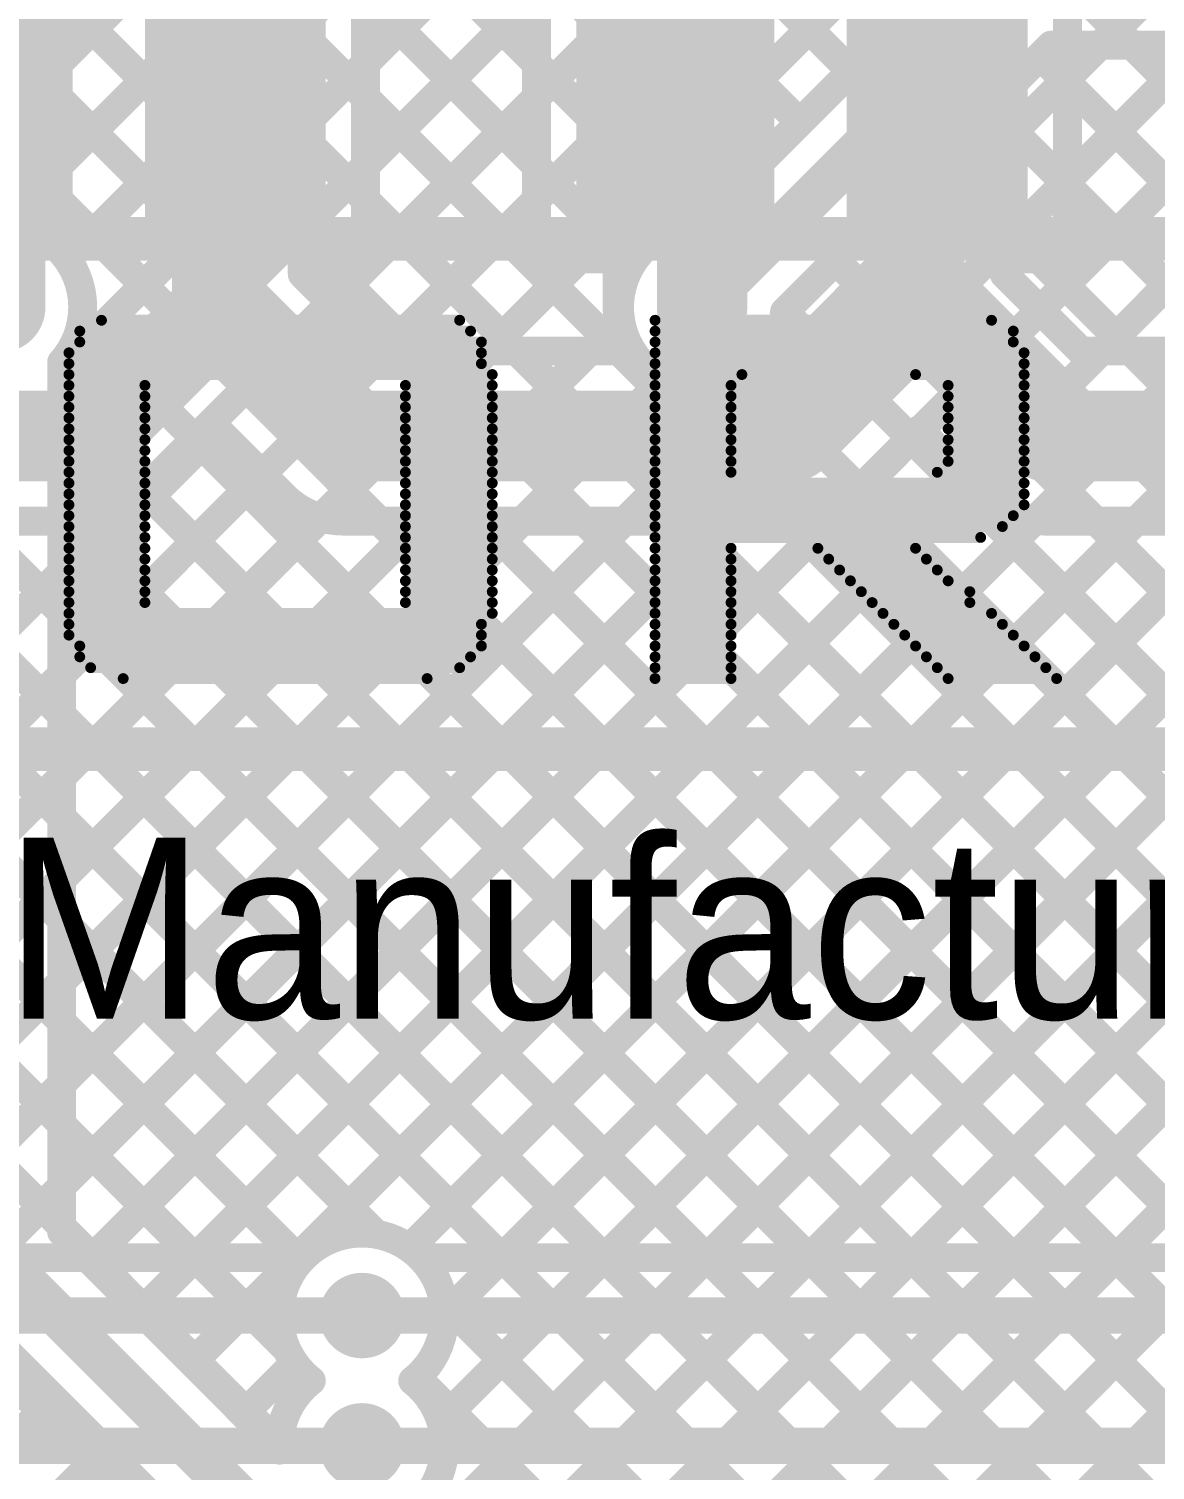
# Model space of a CAD drawing. Header units: millimetres. Extents: x -0.32 to 3.69, y -0.11 to 2.37.
# Drawn here: x 0.8029 to 1.1142, y 1.3593 to 1.7575 of the extents above; entities that cross this region are included whole.
import ezdxf

# ---------------------------------------------------------------- set-up
doc = ezdxf.new("R2010")
doc.units = ezdxf.units.MM
doc.header["$MEASUREMENT"] = 0
for name, color, linetype in [('BottomLayer', 5, 'Continuous'), ('BottomPaste', 16, 'Continuous'), ('BottomSolder', 6, 'Continuous'), ('TopLayer', 1, 'Continuous'), ('TopOverlay', 2, 'Continuous'), ('ViaHoleLayer', 16, 'Continuous')]:
    doc.layers.add(name, color=color, linetype=linetype)
doc.styles.add('Agency FB', font='', dxfattribs={"height": 0.2})
doc.styles.get('Agency FB').set_extended_font_data('Agency FB')

# ---------------------------------------------------------------- blocks, each defined once
blk = doc.blocks.new('R___0603_B_13')
at = {"layer": 'BottomLayer'}
for points in [[(-0.045, -0.0175), (-0.045, 0.0175), (-0.015, 0.0175), (-0.015, -0.0175)], [(0.015, -0.0175), (0.015, 0.0175), (0.045, 0.0175), (0.045, -0.0175)]]:
    blk.add_hatch(color=5, dxfattribs=at).paths.add_polyline_path(points)
at = {"layer": 'BottomPaste'}
for points in [[(-0.045, -0.0175), (-0.045, 0.0175), (-0.015, 0.0175), (-0.015, -0.0175)], [(0.015, -0.0175), (0.015, 0.0175), (0.045, 0.0175), (0.045, -0.0175)]]:
    blk.add_hatch(color=16, dxfattribs=at).paths.add_polyline_path(points)
at = {"layer": 'BottomSolder'}
for points in [[(-0.049, -0.0215), (-0.049, 0.0215), (-0.011, 0.0215), (-0.011, -0.0215)], [(0.011, -0.0215), (0.011, 0.0215), (0.049, 0.0215), (0.049, -0.0215)]]:
    blk.add_hatch(color=6, dxfattribs=at).paths.add_polyline_path(points)
blk = doc.blocks.new('R___0603_B_21')
at = {"layer": 'BottomLayer'}
for points in [[(-0.045, -0.0175), (-0.045, 0.0175), (-0.015, 0.0175), (-0.015, -0.0175)], [(0.015, -0.0175), (0.015, 0.0175), (0.045, 0.0175), (0.045, -0.0175)]]:
    blk.add_hatch(color=5, dxfattribs=at).paths.add_polyline_path(points)
at = {"layer": 'BottomPaste'}
for points in [[(-0.045, -0.0175), (-0.045, 0.0175), (-0.015, 0.0175), (-0.015, -0.0175)], [(0.015, -0.0175), (0.015, 0.0175), (0.045, 0.0175), (0.045, -0.0175)]]:
    blk.add_hatch(color=16, dxfattribs=at).paths.add_polyline_path(points)
at = {"layer": 'BottomSolder'}
for points in [[(-0.049, -0.0215), (-0.049, 0.0215), (-0.011, 0.0215), (-0.011, -0.0215)], [(0.011, -0.0215), (0.011, 0.0215), (0.049, 0.0215), (0.049, -0.0215)]]:
    blk.add_hatch(color=6, dxfattribs=at).paths.add_polyline_path(points)

msp = doc.modelspace()

# ---------------------------------------------------------------- hatches: boundary and pattern name
at = {"layer": 'BottomLayer'}
for points in [[(0.7602, 1.705), (0.815, 1.705), (0.815, 1.815), (0.7602, 1.815)], [(0.835, 1.705), (0.885, 1.705), (0.885, 1.815), (0.835, 1.815)], [(0.9542, 1.705), (1.009, 1.705), (1.009, 1.815), (0.9542, 1.815)], [(1.029, 1.705), (1.079, 1.705), (1.079, 1.815), (1.029, 1.815)]]:
    msp.add_hatch(color=5, dxfattribs=at).paths.add_polyline_path(points)
h = msp.add_hatch(color=5, dxfattribs=at)
edge = h.paths.add_edge_path()
edge.add_arc((0.795, 1.6806), 0.01181, 0, 360)
h = msp.add_hatch(color=5, dxfattribs=at)
edge = h.paths.add_edge_path()
edge.add_arc((0.989, 1.6806), 0.01181, 0, 360)
h = msp.add_hatch(color=5, dxfattribs=at)
edge = h.paths.add_edge_path()
edge.add_arc((0.895, 1.402), 0.01181, 0, 360)
h = msp.add_hatch(color=5, dxfattribs=at)
edge = h.paths.add_edge_path()
edge.add_arc((0.895, 1.366), 0.01181, 0, 360)
at = {"layer": 'TopLayer'}
h = msp.add_hatch(color=1, dxfattribs=at)
edge = h.paths.add_edge_path()
edge.add_arc((0.795, 1.6806), 0.01181, 0, 360)
h = msp.add_hatch(color=1, dxfattribs=at)
edge = h.paths.add_edge_path()
edge.add_arc((0.989, 1.6806), 0.01181, 0, 360)
h = msp.add_hatch(color=1, dxfattribs=at)
edge = h.paths.add_edge_path()
edge.add_arc((0.895, 1.402), 0.01181, 0, 360)
h = msp.add_hatch(color=1, dxfattribs=at)
edge = h.paths.add_edge_path()
edge.add_arc((0.895, 1.366), 0.01181, 0, 360)
at = {"layer": 'ViaHoleLayer'}
h = msp.add_hatch(color=16, dxfattribs=at)
edge = h.paths.add_edge_path()
edge.add_arc((0.989, 1.6806), 0.00591, 0, 360)
h = msp.add_hatch(color=16, dxfattribs=at)
edge = h.paths.add_edge_path()
edge.add_arc((0.895, 1.402), 0.00591, 0, 360)
h = msp.add_hatch(color=16, dxfattribs=at)
edge = h.paths.add_edge_path()
edge.add_arc((0.895, 1.366), 0.00591, 0, 360)

# ---------------------------------------------------------------- linework, layer by layer
at = {"layer": 'BottomLayer'}
for points, const_width in [([(0.896, 1.694), (0.896, 1.826)], 0.008), ([(0.9432, 1.694), (0.9432, 1.826)], 0.008), ([(1.09, 1.694), (1.09, 1.826)], 0.008), ([(0.896, 1.74796), (0.9432, 1.79516)], 0.008), ([(0.896, 1.79507), (0.9432, 1.74787)], 0.008), ([(1.09, 1.74397), (1.1382, 1.79217)], 0.008), ([(1.09, 1.77078), (1.1382, 1.72258)], 0.008), ([(0.896, 1.71968), (0.9432, 1.76687)], 0.008), ([(0.896, 1.76679), (0.9432, 1.71959)], 0.008), ([(1.09, 1.71569), (1.1382, 1.76388)], 0.008), ([(1.09, 1.74249), (1.1382, 1.6943)], 0.008), ([(0.795, 1.73), (0.795, 1.73023)], 0.025), ([(0.795, 1.6806), (0.795, 1.73)], 0.025), ([(0.855, 1.68), (0.855, 1.73)], 0.025), ([(0.88642, 1.68181), (0.9432, 1.73859)], 0.008), ([(0.896, 1.7385), (0.966, 1.6685)], 0.008), ([(0.989, 1.73), (0.989, 1.73023)], 0.025), ([(0.989, 1.6806), (0.989, 1.73)], 0.025), ([(1.049, 1.68), (1.049, 1.73)], 0.025), ([(1.08242, 1.67982), (1.1382, 1.7356)], 0.008), ([(1.09, 1.71421), (1.13571, 1.6685)], 0.008), ([(0.896, 1.71022), (0.93772, 1.6685)], 0.008), ([(0.90139, 1.6685), (0.9432, 1.7103)], 0.008), ([(1.09938, 1.6685), (1.1382, 1.70731)], 0.008), ([(0.8785, 1.694), (0.896, 1.694)], 0.008), ([(0.8785, 1.68973), (0.8785, 1.694)], 0.008), ([(0.88393, 1.694), (0.90943, 1.6685)], 0.008), ([(0.92968, 1.6685), (0.95518, 1.694)], 0.008), ([(0.9432, 1.694), (0.9655, 1.694)], 0.008), ([(0.9655, 1.6806), (0.9655, 1.694)], 0.008), ([(1.0725, 1.694), (1.09, 1.694)], 0.008), ([(1.0725, 1.68973), (1.0725, 1.694)], 0.008), ([(1.08192, 1.694), (1.10742, 1.6685)], 0.008), ([(0.8785, 1.68973), (0.89973, 1.6685)], 0.008), ([(1.0725, 1.68973), (1.09373, 1.6685)], 0.008), ([(0.82, 1.645), (0.855, 1.68)], 0.025), ([(0.855, 1.68), (0.89, 1.645)], 0.025), ([(1.014, 1.645), (1.049, 1.68)], 0.025), ([(1.049, 1.68), (1.084, 1.645)], 0.025), ([(0.95796, 1.6685), (0.96588, 1.67641)], 0.008), ([(0.89973, 1.6685), (0.96885, 1.6685)], 0.008), ([(1.09373, 1.6685), (1.16385, 1.6685)], 0.008), ([(0.696, 1.645), (0.82, 1.645)], 0.025), ([(0.89, 1.645), (1.014, 1.645)], 0.025), ([(1.084, 1.645), (1.212, 1.645)], 0.025), ([(0.1315, 0.53091), (1.24568, 1.64509)], 0.008), ([(0.8206, 1.418), (1.04918, 1.64658)], 0.008), ([(0.83663, 1.6284), (0.855, 1.64677)], 0.008), ([(0.855, 1.64677), (0.87337, 1.6284)], 0.008), ([(1.03063, 1.6284), (1.049, 1.64677)], 0.008), ([(1.049, 1.64677), (1.06737, 1.6284)], 0.008), ([(0.85066, 1.64242), (1.45771, 1.03537)], 0.008), ([(1.04665, 1.64442), (1.52792, 1.16315)], 0.008), ([(0.65089, 1.418), (0.86733, 1.63444)], 0.008), ([(0.14762, 0.51875), (1.25982, 1.63095)], 0.008), ([(0.84888, 1.418), (1.06332, 1.63244)], 0.008), ([(1.03251, 1.63028), (1.51378, 1.14901)], 0.008), ([(0.83651, 1.62828), (1.45139, 1.01341)], 0.008), ([(0.11001, 0.5377), (1.1938, 1.6215)], 0.008), ([(0.30416, 0.647), (1.27866, 1.6215)], 0.008), ([(0.33244, 0.647), (1.30694, 1.6215)], 0.008), ([(0.36073, 0.647), (1.33523, 1.6215)], 0.008), ([(0.38901, 0.647), (1.36351, 1.6215)], 0.008), ([(0.61702, 1.6215), (0.82052, 1.418)], 0.008), ([(0.62261, 1.418), (0.82726, 1.62265)], 0.008), ([(0.64531, 1.6215), (0.84881, 1.418)], 0.008), ([(0.67359, 1.6215), (0.87709, 1.418)], 0.008), ([(0.67918, 1.418), (0.88357, 1.6224)], 0.008), ([(0.696, 1.6215), (0.82, 1.6215)], 0.008), ([(0.70187, 1.6215), (0.8989, 1.42448)], 0.008), ([(0.70746, 1.418), (0.91096, 1.6215)], 0.008), ([(0.73016, 1.6215), (1.33881, 1.01285)], 0.008), ([(0.73575, 1.418), (0.93925, 1.6215)], 0.008), ([(0.75844, 1.6215), (1.36653, 1.01341)], 0.008), ([(0.76403, 1.418), (0.96753, 1.6215)], 0.008), ([(0.78673, 1.6215), (1.39482, 1.01341)], 0.008), ([(0.79231, 1.418), (0.99581, 1.6215)], 0.008), ([(0.81501, 1.6215), (1.4231, 1.01341)], 0.008), ([(0.87717, 1.418), (1.08088, 1.62171)], 0.008), ([(0.89, 1.6215), (1.014, 1.6215)], 0.008), ([(0.89986, 1.6215), (1.45771, 1.06366)], 0.008), ([(0.90812, 1.42066), (1.10895, 1.6215)], 0.008), ([(0.91678, 1.37277), (1.16552, 1.6215)], 0.008), ([(0.91781, 1.40208), (1.13724, 1.6215)], 0.008), ([(0.92815, 1.6215), (1.45894, 1.09071)], 0.008), ([(0.95643, 1.6215), (1.47135, 1.10658)], 0.008), ([(0.98472, 1.6215), (1.48549, 1.12073)], 0.008), ([(1.013, 1.6215), (1.49963, 1.13487)], 0.008), ([(1.084, 1.6215), (1.212, 1.6215)], 0.008), ([(1.09785, 1.6215), (1.54206, 1.17729)], 0.008), ([(0.604, 1.418), (0.87874, 1.418)], 0.008), ([(0.91748, 1.4059), (1.32207, 1.0013)], 0.008), ([(0.604, 1.402), (0.895, 1.402)], 0.01), ([(0.91015, 1.38494), (1.30793, 0.98716)], 0.008), ([(0.593, 1.366), (0.895, 1.366)], 0.01)]:
    msp.add_lwpolyline(points, dxfattribs=dict(at, const_width=const_width))
for points, const_width in [([(0.894, 1.74796, 1), (0.898, 1.74796, 1)], 0.004), ([(0.9412, 1.74787, 1), (0.9452, 1.74787, 1)], 0.004), ([(1.088, 1.74397, 1), (1.092, 1.74397, 1)], 0.004), ([(1.088, 1.74249, 1), (1.092, 1.74249, 1)], 0.004), ([(0.78875, 1.73023, 1), (0.80125, 1.73023, 1)], 0.0125), ([(0.78875, 1.73, 1), (0.80125, 1.73, 1)], 0.0125), ([(0.78875, 1.73, 1), (0.80125, 1.73, 1)], 0.0125), ([(0.84875, 1.73, 1), (0.86125, 1.73, 1)], 0.0125), ([(0.894, 1.7385, 1), (0.898, 1.7385, 1)], 0.004), ([(0.9412, 1.73859, 1), (0.9452, 1.73859, 1)], 0.004), ([(0.98275, 1.73023, 1), (0.99525, 1.73023, 1)], 0.0125), ([(0.98275, 1.73, 1), (0.99525, 1.73, 1)], 0.0125), ([(0.98275, 1.73, 1), (0.99525, 1.73, 1)], 0.0125), ([(1.04275, 1.73, 1), (1.05525, 1.73, 1)], 0.0125), ([(0.894, 1.71968, 1), (0.898, 1.71968, 1)], 0.004), ([(0.9412, 1.71959, 1), (0.9452, 1.71959, 1)], 0.004), ([(1.088, 1.71569, 1), (1.092, 1.71569, 1)], 0.004), ([(1.088, 1.71421, 1), (1.092, 1.71421, 1)], 0.004), ([(0.894, 1.71022, 1), (0.898, 1.71022, 1)], 0.004), ([(0.9412, 1.7103, 1), (0.9452, 1.7103, 1)], 0.004), ([(0.8765, 1.694, 1), (0.8805, 1.694, 1)], 0.004), ([(0.8765, 1.694, 1), (0.8805, 1.694, 1)], 0.004), ([(0.88193, 1.694, 1), (0.88593, 1.694, 1)], 0.004), ([(0.894, 1.694, 1), (0.898, 1.694, 1)], 0.004), ([(0.894, 1.694, 1), (0.898, 1.694, 1)], 0.004), ([(0.9412, 1.694, 1), (0.9452, 1.694, 1)], 0.004), ([(0.9412, 1.694, 1), (0.9452, 1.694, 1)], 0.004), ([(0.95318, 1.694, 1), (0.95718, 1.694, 1)], 0.004), ([(0.9635, 1.694, 1), (0.9675, 1.694, 1)], 0.004), ([(0.9635, 1.694, 1), (0.9675, 1.694, 1)], 0.004), ([(1.0705, 1.694, 1), (1.0745, 1.694, 1)], 0.004), ([(1.0705, 1.694, 1), (1.0745, 1.694, 1)], 0.004), ([(1.07992, 1.694, 1), (1.08392, 1.694, 1)], 0.004), ([(1.088, 1.694, 1), (1.092, 1.694, 1)], 0.004), ([(1.088, 1.694, 1), (1.092, 1.694, 1)], 0.004), ([(0.78875, 1.6806, 1), (0.80125, 1.6806, 1)], 0.0125), ([(0.8765, 1.68973, 1), (0.8805, 1.68973, 1)], 0.004), ([(0.8765, 1.68973, 1), (0.8805, 1.68973, 1)], 0.004), ([(0.98275, 1.6806, 1), (0.99525, 1.6806, 1)], 0.0125), ([(1.0705, 1.68973, 1), (1.0745, 1.68973, 1)], 0.004), ([(1.0705, 1.68973, 1), (1.0745, 1.68973, 1)], 0.004), ([(0.84875, 1.68, 1), (0.86125, 1.68, 1)], 0.0125), ([(0.84875, 1.68, 1), (0.86125, 1.68, 1)], 0.0125), ([(0.84875, 1.68, 1), (0.86125, 1.68, 1)], 0.0125), ([(1.04275, 1.68, 1), (1.05525, 1.68, 1)], 0.0125), ([(1.04275, 1.68, 1), (1.05525, 1.68, 1)], 0.0125), ([(1.04275, 1.68, 1), (1.05525, 1.68, 1)], 0.0125), ([(0.88442, 1.68181, 1), (0.88842, 1.68181, 1)], 0.004), ([(0.9635, 1.6806, 1), (0.9675, 1.6806, 1)], 0.004), ([(0.9635, 1.6806, 1), (0.9675, 1.6806, 1)], 0.004), ([(1.08042, 1.67982, 1), (1.08442, 1.67982, 1)], 0.004), ([(0.96388, 1.67641, 1), (0.96788, 1.67641, 1)], 0.004), ([(0.89773, 1.6685, 1), (0.90173, 1.6685, 1)], 0.004), ([(0.89773, 1.6685, 1), (0.90173, 1.6685, 1)], 0.004), ([(0.89939, 1.6685, 1), (0.90339, 1.6685, 1)], 0.004), ([(0.90743, 1.6685, 1), (0.91143, 1.6685, 1)], 0.004), ([(0.92768, 1.6685, 1), (0.93168, 1.6685, 1)], 0.004), ([(0.93572, 1.6685, 1), (0.93972, 1.6685, 1)], 0.004), ([(0.95596, 1.6685, 1), (0.95996, 1.6685, 1)], 0.004), ([(0.964, 1.6685, 1), (0.968, 1.6685, 1)], 0.004), ([(0.96685, 1.6685, 1), (0.97085, 1.6685, 1)], 0.004), ([(0.96685, 1.6685, 1), (0.97085, 1.6685, 1)], 0.004), ([(1.09173, 1.6685, 1), (1.09573, 1.6685, 1)], 0.004), ([(1.09173, 1.6685, 1), (1.09573, 1.6685, 1)], 0.004), ([(1.09738, 1.6685, 1), (1.10138, 1.6685, 1)], 0.004), ([(1.10542, 1.6685, 1), (1.10942, 1.6685, 1)], 0.004), ([(0.81375, 1.645, 1), (0.82625, 1.645, 1)], 0.0125), ([(0.81375, 1.645, 1), (0.82625, 1.645, 1)], 0.0125), ([(0.88375, 1.645, 1), (0.89625, 1.645, 1)], 0.0125), ([(0.88375, 1.645, 1), (0.89625, 1.645, 1)], 0.0125), ([(1.00775, 1.645, 1), (1.02025, 1.645, 1)], 0.0125), ([(1.00775, 1.645, 1), (1.02025, 1.645, 1)], 0.0125), ([(1.07775, 1.645, 1), (1.09025, 1.645, 1)], 0.0125), ([(1.07775, 1.645, 1), (1.09025, 1.645, 1)], 0.0125), ([(0.853, 1.64677, 1), (0.857, 1.64677, 1)], 0.004), ([(0.853, 1.64677, 1), (0.857, 1.64677, 1)], 0.004), ([(1.047, 1.64677, 1), (1.051, 1.64677, 1)], 0.004), ([(1.047, 1.64677, 1), (1.051, 1.64677, 1)], 0.004), ([(1.04718, 1.64658, 1), (1.05118, 1.64658, 1)], 0.004), ([(0.84866, 1.64242, 1), (0.85266, 1.64242, 1)], 0.004), ([(1.04465, 1.64442, 1), (1.04865, 1.64442, 1)], 0.004), ([(0.86533, 1.63444, 1), (0.86933, 1.63444, 1)], 0.004), ([(1.03051, 1.63028, 1), (1.03451, 1.63028, 1)], 0.004), ([(1.06132, 1.63244, 1), (1.06532, 1.63244, 1)], 0.004), ([(0.83451, 1.62828, 1), (0.83851, 1.62828, 1)], 0.004), ([(0.83462, 1.62838, 1), (0.83862, 1.62838, 1)], 0.004), ([(0.83463, 1.6284, 1), (0.83863, 1.6284, 1)], 0.004), ([(0.83463, 1.6284, 1), (0.83863, 1.6284, 1)], 0.004), ([(0.87137, 1.6284, 1), (0.87537, 1.6284, 1)], 0.004), ([(0.87137, 1.6284, 1), (0.87537, 1.6284, 1)], 0.004), ([(0.87138, 1.62838, 1), (0.87538, 1.62838, 1)], 0.004), ([(1.02862, 1.62838, 1), (1.03262, 1.62838, 1)], 0.004), ([(1.02863, 1.6284, 1), (1.03263, 1.6284, 1)], 0.004), ([(1.02863, 1.6284, 1), (1.03263, 1.6284, 1)], 0.004), ([(1.06537, 1.6284, 1), (1.06937, 1.6284, 1)], 0.004), ([(1.06537, 1.6284, 1), (1.06937, 1.6284, 1)], 0.004), ([(1.06538, 1.62838, 1), (1.06938, 1.62838, 1)], 0.004), ([(0.81301, 1.6215, 1), (0.81701, 1.6215, 1)], 0.004), ([(0.818, 1.6215, 1), (0.822, 1.6215, 1)], 0.004), ([(0.818, 1.6215, 1), (0.822, 1.6215, 1)], 0.004), ([(0.818, 1.6215, 1), (0.822, 1.6215, 1)], 0.004), ([(0.82526, 1.62265, 1), (0.82926, 1.62265, 1)], 0.004), ([(0.88157, 1.6224, 1), (0.88557, 1.6224, 1)], 0.004), ([(0.888, 1.6215, 1), (0.892, 1.6215, 1)], 0.004), ([(0.888, 1.6215, 1), (0.892, 1.6215, 1)], 0.004), ([(0.888, 1.6215, 1), (0.892, 1.6215, 1)], 0.004), ([(0.89786, 1.6215, 1), (0.90186, 1.6215, 1)], 0.004), ([(0.90896, 1.6215, 1), (0.91296, 1.6215, 1)], 0.004), ([(0.92615, 1.6215, 1), (0.93015, 1.6215, 1)], 0.004), ([(0.93725, 1.6215, 1), (0.94125, 1.6215, 1)], 0.004), ([(0.95443, 1.6215, 1), (0.95843, 1.6215, 1)], 0.004), ([(0.96553, 1.6215, 1), (0.96953, 1.6215, 1)], 0.004), ([(0.98272, 1.6215, 1), (0.98672, 1.6215, 1)], 0.004), ([(0.99381, 1.6215, 1), (0.99781, 1.6215, 1)], 0.004), ([(1.011, 1.6215, 1), (1.015, 1.6215, 1)], 0.004), ([(1.012, 1.6215, 1), (1.016, 1.6215, 1)], 0.004), ([(1.012, 1.6215, 1), (1.016, 1.6215, 1)], 0.004), ([(1.012, 1.6215, 1), (1.016, 1.6215, 1)], 0.004), ([(1.07888, 1.62171, 1), (1.08288, 1.62171, 1)], 0.004), ([(1.082, 1.6215, 1), (1.086, 1.6215, 1)], 0.004), ([(1.082, 1.6215, 1), (1.086, 1.6215, 1)], 0.004), ([(1.082, 1.6215, 1), (1.086, 1.6215, 1)], 0.004), ([(1.09585, 1.6215, 1), (1.09985, 1.6215, 1)], 0.004), ([(1.10695, 1.6215, 1), (1.11095, 1.6215, 1)], 0.004), ([(0.8969, 1.42448, 1), (0.9009, 1.42448, 1)], 0.004), ([(0.81852, 1.418, 1), (0.82252, 1.418, 1)], 0.004), ([(0.8186, 1.418, 1), (0.8226, 1.418, 1)], 0.004), ([(0.84681, 1.418, 1), (0.85081, 1.418, 1)], 0.004), ([(0.84688, 1.418, 1), (0.85088, 1.418, 1)], 0.004), ([(0.87509, 1.418, 1), (0.87909, 1.418, 1)], 0.004), ([(0.87517, 1.418, 1), (0.87917, 1.418, 1)], 0.004), ([(0.87674, 1.418, 1), (0.88074, 1.418, 1)], 0.004), ([(0.87674, 1.418, 1), (0.88074, 1.418, 1)], 0.004), ([(0.90612, 1.42066, 1), (0.91012, 1.42066, 1)], 0.004), ([(0.91548, 1.4059, 1), (0.91948, 1.4059, 1)], 0.004), ([(0.8925, 1.402, 1), (0.8975, 1.402, 1)], 0.005), ([(0.91581, 1.40208, 1), (0.91981, 1.40208, 1)], 0.004), ([(0.91581, 1.402, 1), (0.91981, 1.402, 1)], 0.004), ([(0.91581, 1.402, 1), (0.91981, 1.402, 1)], 0.004), ([(0.90701, 1.384, 1), (0.91101, 1.384, 1)], 0.004), ([(0.90701, 1.384, 1), (0.91101, 1.384, 1)], 0.004), ([(0.90815, 1.38494, 1), (0.91215, 1.38494, 1)], 0.004), ([(0.91478, 1.37277, 1), (0.91878, 1.37277, 1)], 0.004), ([(0.8925, 1.366, 1), (0.8975, 1.366, 1)], 0.005), ([(0.91581, 1.366, 1), (0.91981, 1.366, 1)], 0.004), ([(0.91581, 1.366, 1), (0.91981, 1.366, 1)], 0.004)]:
    msp.add_lwpolyline(points, format="xyb", close=True, dxfattribs=dict(at, const_width=const_width))
at = {"layer": 'BottomLayer', "const_width": 0.008}
for points in [[(0.96885, 1.6685, -0.136051), (0.9655, 1.6806)], [(0.83663, 1.6284, -0.199188), (0.82, 1.6215)], [(0.83662, 1.62838, -0.198912), (0.82, 1.6215)], [(0.89, 1.6215, -0.199188), (0.87337, 1.6284)], [(0.89, 1.6215, -0.198912), (0.87338, 1.62838)], [(1.03063, 1.6284, -0.199188), (1.014, 1.6215)], [(1.03062, 1.62838, -0.198912), (1.014, 1.6215)], [(1.084, 1.6215, -0.199188), (1.06737, 1.6284)], [(1.084, 1.6215, -0.198912), (1.06738, 1.62838)], [(0.87874, 1.418, -0.671081), (0.91781, 1.402)], [(0.91781, 1.402, -0.231332), (0.90901, 1.384)], [(0.90901, 1.384, -0.231332), (0.91781, 1.366)], [(0.91781, 1.366, -0.671081), (0.87874, 1.35)]]:
    msp.add_lwpolyline(points, format="xyb", dxfattribs=at)
at = {"layer": 'TopLayer'}
for points, const_width in [([(0.67043, 1.9075), (1.15993, 1.418)], 0.008), ([(0.812, 1.60739), (1.11211, 1.9075)], 0.008), ([(0.812, 1.57911), (1.14039, 1.9075)], 0.008), ([(0.84264, 1.905), (1.016, 1.73164)], 0.008), ([(0.86842, 1.9075), (1.03014, 1.74578)], 0.008), ([(0.6535, 1.89615), (1.13165, 1.418)], 0.008), ([(0.617, 1.55381), (0.94182, 1.87863)], 0.008), ([(0.812, 1.55082), (1.1346, 1.87342)], 0.008), ([(0.6535, 1.86786), (1.10336, 1.418)], 0.008), ([(0.8479, 1.87145), (1.00186, 1.7175)], 0.008), ([(0.79488, 1.70341), (0.94537, 1.8539)], 0.008), ([(0.75787, 1.84835), (1.18822, 1.418)], 0.008), ([(0.7889, 1.8456), (1.2165, 1.418)], 0.008), ([(0.812, 1.66396), (0.99304, 1.845)], 0.008), ([(0.812, 1.63568), (1.02132, 1.845)], 0.008), ([(0.81358, 1.69383), (0.96536, 1.8456)], 0.008), ([(0.81779, 1.845), (0.96983, 1.69296)], 0.008), ([(0.84607, 1.845), (0.9877, 1.70337)], 0.008), ([(0.958, 1.8462), (1.04428, 1.75992)], 0.008), ([(0.98773, 1.70338), (1.06636, 1.782)], 0.008), ([(0.989, 1.6806), (1.0784, 1.77)], 0.012), ([(0.812, 1.46597), (1.09903, 1.753)], 0.008), ([(0.812, 1.43769), (1.12731, 1.753)], 0.008), ([(0.81982, 1.41722), (1.1556, 1.753)], 0.008), ([(0.83396, 1.40308), (1.18388, 1.753)], 0.008), ([(0.8481, 1.38894), (1.21217, 1.753)], 0.008), ([(1.01178, 1.67933), (1.08544, 1.753)], 0.008), ([(1.08544, 1.753), (1.23377, 1.753)], 0.008), ([(1.10778, 1.753), (1.16607, 1.6947)], 0.008), ([(1.08247, 1.75003), (1.16638, 1.66611)], 0.008), ([(1.06832, 1.73588), (1.38621, 1.418)], 0.008), ([(0.96202, 1.418), (1.27602, 1.732)], 0.008), ([(0.9903, 1.418), (1.3043, 1.732)], 0.008), ([(1.01859, 1.418), (1.33259, 1.732)], 0.008), ([(1.04687, 1.418), (1.36087, 1.732)], 0.008), ([(1.07516, 1.418), (1.38916, 1.732)], 0.008), ([(1.05418, 1.72174), (1.35792, 1.418)], 0.008), ([(1.04004, 1.7076), (1.32964, 1.418)], 0.008), ([(1.0259, 1.69346), (1.30135, 1.418)], 0.008), ([(0.812, 1.52254), (0.96647, 1.67701)], 0.008), ([(1.01177, 1.6793), (1.27307, 1.418)], 0.008), ([(0.8173, 1.67578), (1.07508, 1.418)], 0.008), ([(0.90812, 1.42066), (1.162, 1.67455)], 0.008), ([(1.10344, 1.418), (1.35635, 1.67091)], 0.008), ([(0.812, 1.42504), (0.812, 1.66539)], 0.008), ([(1.00136, 1.66143), (1.24479, 1.418)], 0.008), ([(0.812, 1.49425), (0.97823, 1.66049)], 0.008), ([(0.93374, 1.418), (1.17526, 1.65953)], 0.008), ([(0.812, 1.6528), (1.0468, 1.418)], 0.008), ([(0.812, 1.62451), (1.01851, 1.418)], 0.008), ([(0.812, 1.59623), (0.99023, 1.418)], 0.008), ([(0.812, 1.56794), (0.96194, 1.418)], 0.008), ([(0.617, 1.56495), (0.85795, 1.324)], 0.008), ([(0.812, 1.53966), (0.93366, 1.418)], 0.008), ([(0.812, 1.51137), (0.8989, 1.42448)], 0.008), ([(0.812, 1.48309), (0.87794, 1.41715)], 0.008), ([(0.812, 1.45481), (0.87422, 1.39258)], 0.008), ([(0.812, 1.42652), (0.87219, 1.36633)], 0.008), ([(0.812, 1.42504), (0.87222, 1.36482)], 0.008), ([(0.795, 1.418), (0.887, 1.326)], 0.012), ([(0.91126, 1.418), (1.68, 1.418)], 0.008), ([(0.783, 1.40596), (0.86496, 1.324)], 0.008), ([(0.895, 1.402), (1.68, 1.402)], 0.01), ([(0.86225, 1.3748), (0.87634, 1.38888)], 0.008), ([(0.76696, 1.33608), (0.80992, 1.37904)], 0.008), ([(0.895, 1.366), (1.67396, 1.366)], 0.01), ([(0.78317, 1.324), (0.82406, 1.3649)], 0.008)]:
    msp.add_lwpolyline(points, dxfattribs=dict(at, const_width=const_width))
for points, const_width in [([(1.04228, 1.75992, 1), (1.04628, 1.75992, 1)], 0.004), ([(1.08344, 1.753, 1), (1.08744, 1.753, 1)], 0.004), ([(1.08344, 1.753, 1), (1.08744, 1.753, 1)], 0.004), ([(1.09703, 1.753, 1), (1.10103, 1.753, 1)], 0.004), ([(1.10578, 1.753, 1), (1.10978, 1.753, 1)], 0.004), ([(1.08047, 1.75003, 1), (1.08447, 1.75003, 1)], 0.004), ([(1.02814, 1.74578, 1), (1.03214, 1.74578, 1)], 0.004), ([(1.06632, 1.73588, 1), (1.07032, 1.73588, 1)], 0.004), ([(1.014, 1.73164, 1), (1.018, 1.73164, 1)], 0.004), ([(1.05218, 1.72174, 1), (1.05618, 1.72174, 1)], 0.004), ([(0.99986, 1.7175, 1), (1.00386, 1.7175, 1)], 0.004), ([(1.03804, 1.7076, 1), (1.04204, 1.7076, 1)], 0.004), ([(0.9857, 1.70337, 1), (0.9897, 1.70337, 1)], 0.004), ([(0.98573, 1.70338, 1), (0.98973, 1.70338, 1)], 0.004), ([(0.98573, 1.70338, 1), (0.98973, 1.70338, 1)], 0.004), ([(0.81158, 1.69383, 1), (0.81558, 1.69383, 1)], 0.004), ([(0.96783, 1.69296, 1), (0.97183, 1.69296, 1)], 0.004), ([(1.0239, 1.69346, 1), (1.0279, 1.69346, 1)], 0.004), ([(0.81581, 1.6806, 1), (0.81981, 1.6806, 1)], 0.004), ([(0.81581, 1.6806, 1), (0.81981, 1.6806, 1)], 0.004), ([(0.986, 1.6806, 1), (0.992, 1.6806, 1)], 0.006), ([(0.96447, 1.67701, 1), (0.96847, 1.67701, 1)], 0.004), ([(1.00977, 1.6793, 1), (1.01377, 1.6793, 1)], 0.004), ([(1.00978, 1.67933, 1), (1.01378, 1.67933, 1)], 0.004), ([(1.00978, 1.67933, 1), (1.01378, 1.67933, 1)], 0.004), ([(0.8153, 1.67578, 1), (0.8193, 1.67578, 1)], 0.004), ([(0.81, 1.66539, 1), (0.814, 1.66539, 1)], 0.004), ([(0.81, 1.66539, 1), (0.814, 1.66539, 1)], 0.004), ([(0.81, 1.66396, 1), (0.814, 1.66396, 1)], 0.004), ([(0.99936, 1.66143, 1), (1.00336, 1.66143, 1)], 0.004), ([(0.97623, 1.66049, 1), (0.98023, 1.66049, 1)], 0.004), ([(0.81, 1.6528, 1), (0.814, 1.6528, 1)], 0.004), ([(0.81, 1.63568, 1), (0.814, 1.63568, 1)], 0.004), ([(0.81, 1.62451, 1), (0.814, 1.62451, 1)], 0.004), ([(0.81, 1.60739, 1), (0.814, 1.60739, 1)], 0.004), ([(0.81, 1.59623, 1), (0.814, 1.59623, 1)], 0.004), ([(0.81, 1.57911, 1), (0.814, 1.57911, 1)], 0.004), ([(0.81, 1.56794, 1), (0.814, 1.56794, 1)], 0.004), ([(0.81, 1.55082, 1), (0.814, 1.55082, 1)], 0.004), ([(0.81, 1.53966, 1), (0.814, 1.53966, 1)], 0.004), ([(0.81, 1.52254, 1), (0.814, 1.52254, 1)], 0.004), ([(0.81, 1.51137, 1), (0.814, 1.51137, 1)], 0.004), ([(0.81, 1.49425, 1), (0.814, 1.49425, 1)], 0.004), ([(0.81, 1.48309, 1), (0.814, 1.48309, 1)], 0.004), ([(0.81, 1.46597, 1), (0.814, 1.46597, 1)], 0.004), ([(0.81, 1.45481, 1), (0.814, 1.45481, 1)], 0.004), ([(0.81, 1.43769, 1), (0.814, 1.43769, 1)], 0.004), ([(0.81, 1.42652, 1), (0.814, 1.42652, 1)], 0.004), ([(0.81, 1.42504, 1), (0.814, 1.42504, 1)], 0.004), ([(0.81, 1.42504, 1), (0.814, 1.42504, 1)], 0.004), ([(0.8969, 1.42448, 1), (0.9009, 1.42448, 1)], 0.004), ([(0.90612, 1.42066, 1), (0.91012, 1.42066, 1)], 0.004), ([(0.90926, 1.418, 1), (0.91326, 1.418, 1)], 0.004), ([(0.90926, 1.418, 1), (0.91326, 1.418, 1)], 0.004), ([(0.93166, 1.418, 1), (0.93566, 1.418, 1)], 0.004), ([(0.93174, 1.418, 1), (0.93574, 1.418, 1)], 0.004), ([(0.95994, 1.418, 1), (0.96394, 1.418, 1)], 0.004), ([(0.96002, 1.418, 1), (0.96402, 1.418, 1)], 0.004), ([(0.98823, 1.418, 1), (0.99223, 1.418, 1)], 0.004), ([(0.9883, 1.418, 1), (0.9923, 1.418, 1)], 0.004), ([(1.01651, 1.418, 1), (1.02051, 1.418, 1)], 0.004), ([(1.01659, 1.418, 1), (1.02059, 1.418, 1)], 0.004), ([(1.0448, 1.418, 1), (1.0488, 1.418, 1)], 0.004), ([(1.04487, 1.418, 1), (1.04887, 1.418, 1)], 0.004), ([(1.07308, 1.418, 1), (1.07708, 1.418, 1)], 0.004), ([(1.07316, 1.418, 1), (1.07716, 1.418, 1)], 0.004), ([(1.10136, 1.418, 1), (1.10536, 1.418, 1)], 0.004), ([(1.10144, 1.418, 1), (1.10544, 1.418, 1)], 0.004), ([(0.81782, 1.41722, 1), (0.82182, 1.41722, 1)], 0.004), ([(0.87594, 1.41715, 1), (0.87994, 1.41715, 1)], 0.004), ([(0.83196, 1.40308, 1), (0.83596, 1.40308, 1)], 0.004), ([(0.8925, 1.402, 1), (0.8975, 1.402, 1)], 0.005), ([(0.87222, 1.39258, 1), (0.87622, 1.39258, 1)], 0.004), ([(0.8461, 1.38894, 1), (0.8501, 1.38894, 1)], 0.004), ([(0.87434, 1.38888, 1), (0.87834, 1.38888, 1)], 0.004), ([(0.87899, 1.384, 1), (0.88299, 1.384, 1)], 0.004), ([(0.87899, 1.384, 1), (0.88299, 1.384, 1)], 0.004), ([(0.80792, 1.37904, 1), (0.81192, 1.37904, 1)], 0.004), ([(0.86025, 1.3748, 1), (0.86425, 1.3748, 1)], 0.004), ([(0.87019, 1.36633, 1), (0.87419, 1.36633, 1)], 0.004), ([(0.8925, 1.366, 1), (0.8975, 1.366, 1)], 0.005), ([(0.82206, 1.3649, 1), (0.82606, 1.3649, 1)], 0.004), ([(0.87022, 1.36482, 1), (0.87422, 1.36482, 1)], 0.004), ([(0.87022, 1.36482, 1), (0.87422, 1.36482, 1)], 0.004)]:
    msp.add_lwpolyline(points, format="xyb", close=True, dxfattribs=dict(at, const_width=const_width))
at = {"layer": 'TopLayer', "const_width": 0.008}
for points in [[(0.778, 1.66539, -1.452551), (0.81781, 1.6806)], [(1.01178, 1.67933, -2.236529), (0.98773, 1.70338)], [(0.81781, 1.6806, -0.184522), (0.812, 1.66539)], [(0.88099, 1.384, -1.068251), (0.91126, 1.418)], [(0.87222, 1.36482, -0.244979), (0.88099, 1.384)]]:
    msp.add_lwpolyline(points, format="xyb", dxfattribs=at)
at = {"layer": 'TopOverlay', "const_width": 0.003}
for points in [[(0.55, 1.704), (1.147, 1.704)], [(0.55, 1.701), (1.147, 1.701)], [(0.55, 1.698), (1.144, 1.698)], [(0.55, 1.695), (1.144, 1.695)], [(0.823, 1.677), (0.922, 1.677)], [(0.976, 1.677), (1.069, 1.677)], [(0.817, 1.674), (0.925, 1.674)], [(0.976, 1.674), (1.075, 1.674)], [(0.814, 1.668), (0.928, 1.668)], [(0.817, 1.671), (0.928, 1.671)], [(0.976, 1.671), (1.075, 1.671)], [(0.976, 1.668), (1.078, 1.668)], [(0.814, 1.665), (0.928, 1.665)], [(0.976, 1.665), (1.078, 1.665)], [(0.814, 1.662), (0.931, 1.662)], [(0.976, 1.662), (1, 1.662)], [(1.048, 1.662), (1.078, 1.662)], [(0.814, 1.659), (0.835, 1.659)], [(0.814, 1.656), (0.835, 1.656)], [(0.907, 1.659), (0.931, 1.659)], [(0.907, 1.656), (0.931, 1.656)], [(0.976, 1.659), (0.997, 1.659)], [(0.976, 1.656), (0.997, 1.656)], [(1.057, 1.659), (1.078, 1.659)], [(1.057, 1.656), (1.078, 1.656)], [(0.814, 1.653), (0.835, 1.653)], [(0.907, 1.653), (0.931, 1.653)], [(0.976, 1.653), (0.997, 1.653)], [(1.057, 1.653), (1.078, 1.653)], [(0.814, 1.65), (0.835, 1.65)], [(0.907, 1.65), (0.931, 1.65)], [(0.976, 1.65), (0.997, 1.65)], [(1.057, 1.65), (1.078, 1.65)], [(0.814, 1.647), (0.835, 1.647)], [(0.814, 1.644), (0.835, 1.644)], [(0.907, 1.647), (0.931, 1.647)], [(0.907, 1.644), (0.931, 1.644)], [(0.976, 1.647), (0.997, 1.647)], [(0.976, 1.644), (0.997, 1.644)], [(1.057, 1.647), (1.078, 1.647)], [(1.057, 1.644), (1.078, 1.644)], [(0.814, 1.641), (0.835, 1.641)], [(0.907, 1.641), (0.931, 1.641)], [(0.976, 1.641), (0.997, 1.641)], [(1.057, 1.641), (1.078, 1.641)], [(0.814, 1.638), (0.835, 1.638)], [(0.907, 1.638), (0.931, 1.638)], [(0.976, 1.638), (0.997, 1.638)], [(1.057, 1.638), (1.078, 1.638)], [(0.814, 1.635), (0.835, 1.635)], [(0.814, 1.632), (0.835, 1.632)], [(0.907, 1.635), (0.931, 1.635)], [(0.907, 1.632), (0.931, 1.632)], [(0.976, 1.635), (0.997, 1.635)], [(0.976, 1.632), (1.078, 1.632)], [(1.054, 1.635), (1.078, 1.635)], [(0.814, 1.629), (0.835, 1.629)], [(0.907, 1.629), (0.931, 1.629)], [(0.976, 1.629), (1.078, 1.629)], [(0.814, 1.626), (0.835, 1.626)], [(0.907, 1.626), (0.931, 1.626)], [(0.976, 1.626), (1.078, 1.626)], [(0.814, 1.623), (0.835, 1.623)], [(0.814, 1.62), (0.835, 1.62)], [(0.907, 1.623), (0.931, 1.623)], [(0.907, 1.62), (0.931, 1.62)], [(0.976, 1.623), (1.075, 1.623)], [(0.976, 1.62), (1.072, 1.62)], [(0.814, 1.617), (0.835, 1.617)], [(0.907, 1.617), (0.931, 1.617)], [(0.976, 1.617), (1.066, 1.617)], [(0.814, 1.614), (0.835, 1.614)], [(0.907, 1.614), (0.931, 1.614)], [(0.976, 1.614), (0.997, 1.614)], [(1.021, 1.614), (1.048, 1.614)], [(0.814, 1.611), (0.835, 1.611)], [(0.814, 1.608), (0.835, 1.608)], [(0.907, 1.611), (0.931, 1.611)], [(0.907, 1.608), (0.931, 1.608)], [(0.976, 1.611), (0.997, 1.611)], [(0.976, 1.608), (0.997, 1.608)], [(1.024, 1.611), (1.051, 1.611)], [(1.027, 1.608), (1.054, 1.608)], [(0.814, 1.605), (0.835, 1.605)], [(0.907, 1.605), (0.931, 1.605)], [(0.976, 1.605), (0.997, 1.605)], [(1.03, 1.605), (1.057, 1.605)], [(0.814, 1.602), (0.835, 1.602)], [(0.907, 1.602), (0.931, 1.602)], [(0.976, 1.602), (0.997, 1.602)], [(1.033, 1.602), (1.063, 1.602)], [(0.814, 1.599), (0.835, 1.599)], [(0.814, 1.596), (0.931, 1.596)], [(0.907, 1.599), (0.931, 1.599)], [(0.976, 1.599), (0.997, 1.599)], [(0.976, 1.596), (0.997, 1.596)], [(1.036, 1.599), (1.063, 1.599)], [(1.039, 1.596), (1.069, 1.596)], [(0.814, 1.593), (0.928, 1.593)], [(0.976, 1.593), (0.997, 1.593)], [(1.042, 1.593), (1.072, 1.593)], [(0.814, 1.59), (0.928, 1.59)], [(0.976, 1.59), (0.997, 1.59)], [(1.045, 1.59), (1.075, 1.59)], [(0.817, 1.587), (0.928, 1.587)], [(0.817, 1.584), (0.925, 1.584)], [(0.976, 1.587), (0.997, 1.587)], [(0.976, 1.584), (0.997, 1.584)], [(1.048, 1.587), (1.078, 1.587)], [(1.051, 1.584), (1.081, 1.584)], [(0.82, 1.581), (0.922, 1.581)], [(0.976, 1.581), (0.997, 1.581)], [(1.054, 1.581), (1.084, 1.581)], [(0.829, 1.578), (0.913, 1.578)], [(0.976, 1.578), (0.997, 1.578)], [(1.057, 1.578), (1.087, 1.578)], [(0.55, 1.563), (1.183, 1.563)], [(0.55, 1.56), (1.189, 1.56)], [(0.55, 1.557), (1.195, 1.557)], [(0.55, 1.554), (1.198, 1.554)]]:
    msp.add_lwpolyline(points, dxfattribs=at)
at = {"layer": 'TopOverlay', "const_width": 0.0015}
for points in [[(0.82225, 1.677, 1), (0.82375, 1.677, 1)], [(0.92125, 1.677, 1), (0.92275, 1.677, 1)], [(0.97525, 1.677, 1), (0.97675, 1.677, 1)], [(1.06825, 1.677, 1), (1.06975, 1.677, 1)], [(0.81625, 1.674, 1), (0.81775, 1.674, 1)], [(0.92425, 1.674, 1), (0.92575, 1.674, 1)], [(0.97525, 1.674, 1), (0.97675, 1.674, 1)], [(1.07425, 1.674, 1), (1.07575, 1.674, 1)], [(0.81325, 1.668, 1), (0.81475, 1.668, 1)], [(0.81625, 1.671, 1), (0.81775, 1.671, 1)], [(0.92725, 1.671, 1), (0.92875, 1.671, 1)], [(0.92725, 1.668, 1), (0.92875, 1.668, 1)], [(0.97525, 1.671, 1), (0.97675, 1.671, 1)], [(0.97525, 1.668, 1), (0.97675, 1.668, 1)], [(1.07425, 1.671, 1), (1.07575, 1.671, 1)], [(1.07725, 1.668, 1), (1.07875, 1.668, 1)], [(0.81325, 1.665, 1), (0.81475, 1.665, 1)], [(0.92725, 1.665, 1), (0.92875, 1.665, 1)], [(0.97525, 1.665, 1), (0.97675, 1.665, 1)], [(1.07725, 1.665, 1), (1.07875, 1.665, 1)], [(0.81325, 1.662, 1), (0.81475, 1.662, 1)], [(0.93025, 1.662, 1), (0.93175, 1.662, 1)], [(0.97525, 1.662, 1), (0.97675, 1.662, 1)], [(0.99925, 1.662, 1), (1.00075, 1.662, 1)], [(1.04725, 1.662, 1), (1.04875, 1.662, 1)], [(1.07725, 1.662, 1), (1.07875, 1.662, 1)], [(0.81325, 1.659, 1), (0.81475, 1.659, 1)], [(0.81325, 1.656, 1), (0.81475, 1.656, 1)], [(0.83425, 1.659, 1), (0.83575, 1.659, 1)], [(0.83425, 1.656, 1), (0.83575, 1.656, 1)], [(0.90625, 1.659, 1), (0.90775, 1.659, 1)], [(0.90625, 1.656, 1), (0.90775, 1.656, 1)], [(0.93025, 1.659, 1), (0.93175, 1.659, 1)], [(0.93025, 1.656, 1), (0.93175, 1.656, 1)], [(0.97525, 1.659, 1), (0.97675, 1.659, 1)], [(0.97525, 1.656, 1), (0.97675, 1.656, 1)], [(0.99625, 1.659, 1), (0.99775, 1.659, 1)], [(0.99625, 1.656, 1), (0.99775, 1.656, 1)], [(1.05625, 1.659, 1), (1.05775, 1.659, 1)], [(1.05625, 1.656, 1), (1.05775, 1.656, 1)], [(1.07725, 1.659, 1), (1.07875, 1.659, 1)], [(1.07725, 1.656, 1), (1.07875, 1.656, 1)], [(0.81325, 1.653, 1), (0.81475, 1.653, 1)], [(0.83425, 1.653, 1), (0.83575, 1.653, 1)], [(0.90625, 1.653, 1), (0.90775, 1.653, 1)], [(0.93025, 1.653, 1), (0.93175, 1.653, 1)], [(0.97525, 1.653, 1), (0.97675, 1.653, 1)], [(0.99625, 1.653, 1), (0.99775, 1.653, 1)], [(1.05625, 1.653, 1), (1.05775, 1.653, 1)], [(1.07725, 1.653, 1), (1.07875, 1.653, 1)], [(0.81325, 1.65, 1), (0.81475, 1.65, 1)], [(0.83425, 1.65, 1), (0.83575, 1.65, 1)], [(0.90625, 1.65, 1), (0.90775, 1.65, 1)], [(0.93025, 1.65, 1), (0.93175, 1.65, 1)], [(0.97525, 1.65, 1), (0.97675, 1.65, 1)], [(0.99625, 1.65, 1), (0.99775, 1.65, 1)], [(1.05625, 1.65, 1), (1.05775, 1.65, 1)], [(1.07725, 1.65, 1), (1.07875, 1.65, 1)], [(0.81325, 1.647, 1), (0.81475, 1.647, 1)], [(0.81325, 1.644, 1), (0.81475, 1.644, 1)], [(0.83425, 1.647, 1), (0.83575, 1.647, 1)], [(0.83425, 1.644, 1), (0.83575, 1.644, 1)], [(0.90625, 1.647, 1), (0.90775, 1.647, 1)], [(0.90625, 1.644, 1), (0.90775, 1.644, 1)], [(0.93025, 1.647, 1), (0.93175, 1.647, 1)], [(0.93025, 1.644, 1), (0.93175, 1.644, 1)], [(0.97525, 1.647, 1), (0.97675, 1.647, 1)], [(0.97525, 1.644, 1), (0.97675, 1.644, 1)], [(0.99625, 1.647, 1), (0.99775, 1.647, 1)], [(0.99625, 1.644, 1), (0.99775, 1.644, 1)], [(1.05625, 1.647, 1), (1.05775, 1.647, 1)], [(1.05625, 1.644, 1), (1.05775, 1.644, 1)], [(1.07725, 1.647, 1), (1.07875, 1.647, 1)], [(1.07725, 1.644, 1), (1.07875, 1.644, 1)], [(0.81325, 1.641, 1), (0.81475, 1.641, 1)], [(0.83425, 1.641, 1), (0.83575, 1.641, 1)], [(0.90625, 1.641, 1), (0.90775, 1.641, 1)], [(0.93025, 1.641, 1), (0.93175, 1.641, 1)], [(0.97525, 1.641, 1), (0.97675, 1.641, 1)], [(0.99625, 1.641, 1), (0.99775, 1.641, 1)], [(1.05625, 1.641, 1), (1.05775, 1.641, 1)], [(1.07725, 1.641, 1), (1.07875, 1.641, 1)], [(0.81325, 1.638, 1), (0.81475, 1.638, 1)], [(0.83425, 1.638, 1), (0.83575, 1.638, 1)], [(0.90625, 1.638, 1), (0.90775, 1.638, 1)], [(0.93025, 1.638, 1), (0.93175, 1.638, 1)], [(0.97525, 1.638, 1), (0.97675, 1.638, 1)], [(0.99625, 1.638, 1), (0.99775, 1.638, 1)], [(1.05625, 1.638, 1), (1.05775, 1.638, 1)], [(1.07725, 1.638, 1), (1.07875, 1.638, 1)], [(0.81325, 1.635, 1), (0.81475, 1.635, 1)], [(0.81325, 1.632, 1), (0.81475, 1.632, 1)], [(0.83425, 1.635, 1), (0.83575, 1.635, 1)], [(0.83425, 1.632, 1), (0.83575, 1.632, 1)], [(0.90625, 1.635, 1), (0.90775, 1.635, 1)], [(0.90625, 1.632, 1), (0.90775, 1.632, 1)], [(0.93025, 1.635, 1), (0.93175, 1.635, 1)], [(0.93025, 1.632, 1), (0.93175, 1.632, 1)], [(0.97525, 1.635, 1), (0.97675, 1.635, 1)], [(0.97525, 1.632, 1), (0.97675, 1.632, 1)], [(0.99625, 1.635, 1), (0.99775, 1.635, 1)], [(1.05325, 1.635, 1), (1.05475, 1.635, 1)], [(1.07725, 1.635, 1), (1.07875, 1.635, 1)], [(1.07725, 1.632, 1), (1.07875, 1.632, 1)], [(0.81325, 1.629, 1), (0.81475, 1.629, 1)], [(0.83425, 1.629, 1), (0.83575, 1.629, 1)], [(0.90625, 1.629, 1), (0.90775, 1.629, 1)], [(0.93025, 1.629, 1), (0.93175, 1.629, 1)], [(0.97525, 1.629, 1), (0.97675, 1.629, 1)], [(1.07725, 1.629, 1), (1.07875, 1.629, 1)], [(0.81325, 1.626, 1), (0.81475, 1.626, 1)], [(0.83425, 1.626, 1), (0.83575, 1.626, 1)], [(0.90625, 1.626, 1), (0.90775, 1.626, 1)], [(0.93025, 1.626, 1), (0.93175, 1.626, 1)], [(0.97525, 1.626, 1), (0.97675, 1.626, 1)], [(1.07725, 1.626, 1), (1.07875, 1.626, 1)], [(0.81325, 1.623, 1), (0.81475, 1.623, 1)], [(0.81325, 1.62, 1), (0.81475, 1.62, 1)], [(0.83425, 1.623, 1), (0.83575, 1.623, 1)], [(0.83425, 1.62, 1), (0.83575, 1.62, 1)], [(0.90625, 1.623, 1), (0.90775, 1.623, 1)], [(0.90625, 1.62, 1), (0.90775, 1.62, 1)], [(0.93025, 1.623, 1), (0.93175, 1.623, 1)], [(0.93025, 1.62, 1), (0.93175, 1.62, 1)], [(0.97525, 1.623, 1), (0.97675, 1.623, 1)], [(0.97525, 1.62, 1), (0.97675, 1.62, 1)], [(1.07125, 1.62, 1), (1.07275, 1.62, 1)], [(1.07425, 1.623, 1), (1.07575, 1.623, 1)], [(0.81325, 1.617, 1), (0.81475, 1.617, 1)], [(0.83425, 1.617, 1), (0.83575, 1.617, 1)], [(0.90625, 1.617, 1), (0.90775, 1.617, 1)], [(0.93025, 1.617, 1), (0.93175, 1.617, 1)], [(0.97525, 1.617, 1), (0.97675, 1.617, 1)], [(1.06525, 1.617, 1), (1.06675, 1.617, 1)], [(0.81325, 1.614, 1), (0.81475, 1.614, 1)], [(0.83425, 1.614, 1), (0.83575, 1.614, 1)], [(0.90625, 1.614, 1), (0.90775, 1.614, 1)], [(0.93025, 1.614, 1), (0.93175, 1.614, 1)], [(0.97525, 1.614, 1), (0.97675, 1.614, 1)], [(0.99625, 1.614, 1), (0.99775, 1.614, 1)], [(1.02025, 1.614, 1), (1.02175, 1.614, 1)], [(1.04725, 1.614, 1), (1.04875, 1.614, 1)], [(0.81325, 1.611, 1), (0.81475, 1.611, 1)], [(0.81325, 1.608, 1), (0.81475, 1.608, 1)], [(0.83425, 1.611, 1), (0.83575, 1.611, 1)], [(0.83425, 1.608, 1), (0.83575, 1.608, 1)], [(0.90625, 1.611, 1), (0.90775, 1.611, 1)], [(0.90625, 1.608, 1), (0.90775, 1.608, 1)], [(0.93025, 1.611, 1), (0.93175, 1.611, 1)], [(0.93025, 1.608, 1), (0.93175, 1.608, 1)], [(0.97525, 1.611, 1), (0.97675, 1.611, 1)], [(0.97525, 1.608, 1), (0.97675, 1.608, 1)], [(0.99625, 1.611, 1), (0.99775, 1.611, 1)], [(0.99625, 1.608, 1), (0.99775, 1.608, 1)], [(1.02325, 1.611, 1), (1.02475, 1.611, 1)], [(1.02625, 1.608, 1), (1.02775, 1.608, 1)], [(1.05025, 1.611, 1), (1.05175, 1.611, 1)], [(1.05325, 1.608, 1), (1.05475, 1.608, 1)], [(0.81325, 1.605, 1), (0.81475, 1.605, 1)], [(0.83425, 1.605, 1), (0.83575, 1.605, 1)], [(0.90625, 1.605, 1), (0.90775, 1.605, 1)], [(0.93025, 1.605, 1), (0.93175, 1.605, 1)], [(0.97525, 1.605, 1), (0.97675, 1.605, 1)], [(0.99625, 1.605, 1), (0.99775, 1.605, 1)], [(1.02925, 1.605, 1), (1.03075, 1.605, 1)], [(1.05625, 1.605, 1), (1.05775, 1.605, 1)], [(0.81325, 1.602, 1), (0.81475, 1.602, 1)], [(0.83425, 1.602, 1), (0.83575, 1.602, 1)], [(0.90625, 1.602, 1), (0.90775, 1.602, 1)], [(0.93025, 1.602, 1), (0.93175, 1.602, 1)], [(0.97525, 1.602, 1), (0.97675, 1.602, 1)], [(0.99625, 1.602, 1), (0.99775, 1.602, 1)], [(1.03225, 1.602, 1), (1.03375, 1.602, 1)], [(1.06225, 1.602, 1), (1.06375, 1.602, 1)], [(0.81325, 1.599, 1), (0.81475, 1.599, 1)], [(0.81325, 1.596, 1), (0.81475, 1.596, 1)], [(0.83425, 1.599, 1), (0.83575, 1.599, 1)], [(0.90625, 1.599, 1), (0.90775, 1.599, 1)], [(0.93025, 1.599, 1), (0.93175, 1.599, 1)], [(0.93025, 1.596, 1), (0.93175, 1.596, 1)], [(0.97525, 1.599, 1), (0.97675, 1.599, 1)], [(0.97525, 1.596, 1), (0.97675, 1.596, 1)], [(0.99625, 1.599, 1), (0.99775, 1.599, 1)], [(0.99625, 1.596, 1), (0.99775, 1.596, 1)], [(1.03525, 1.599, 1), (1.03675, 1.599, 1)], [(1.03825, 1.596, 1), (1.03975, 1.596, 1)], [(1.06225, 1.599, 1), (1.06375, 1.599, 1)], [(1.06825, 1.596, 1), (1.06975, 1.596, 1)], [(0.81325, 1.593, 1), (0.81475, 1.593, 1)], [(0.92725, 1.593, 1), (0.92875, 1.593, 1)], [(0.97525, 1.593, 1), (0.97675, 1.593, 1)], [(0.99625, 1.593, 1), (0.99775, 1.593, 1)], [(1.04125, 1.593, 1), (1.04275, 1.593, 1)], [(1.07125, 1.593, 1), (1.07275, 1.593, 1)], [(0.81325, 1.59, 1), (0.81475, 1.59, 1)], [(0.92725, 1.59, 1), (0.92875, 1.59, 1)], [(0.97525, 1.59, 1), (0.97675, 1.59, 1)], [(0.99625, 1.59, 1), (0.99775, 1.59, 1)], [(1.04425, 1.59, 1), (1.04575, 1.59, 1)], [(1.07425, 1.59, 1), (1.07575, 1.59, 1)], [(0.81625, 1.587, 1), (0.81775, 1.587, 1)], [(0.81625, 1.584, 1), (0.81775, 1.584, 1)], [(0.92425, 1.584, 1), (0.92575, 1.584, 1)], [(0.92725, 1.587, 1), (0.92875, 1.587, 1)], [(0.97525, 1.587, 1), (0.97675, 1.587, 1)], [(0.97525, 1.584, 1), (0.97675, 1.584, 1)], [(0.99625, 1.587, 1), (0.99775, 1.587, 1)], [(0.99625, 1.584, 1), (0.99775, 1.584, 1)], [(1.04725, 1.587, 1), (1.04875, 1.587, 1)], [(1.05025, 1.584, 1), (1.05175, 1.584, 1)], [(1.07725, 1.587, 1), (1.07875, 1.587, 1)], [(1.08025, 1.584, 1), (1.08175, 1.584, 1)], [(0.81925, 1.581, 1), (0.82075, 1.581, 1)], [(0.92125, 1.581, 1), (0.92275, 1.581, 1)], [(0.97525, 1.581, 1), (0.97675, 1.581, 1)], [(0.99625, 1.581, 1), (0.99775, 1.581, 1)], [(1.05325, 1.581, 1), (1.05475, 1.581, 1)], [(1.08325, 1.581, 1), (1.08475, 1.581, 1)], [(0.82825, 1.578, 1), (0.82975, 1.578, 1)], [(0.91225, 1.578, 1), (0.91375, 1.578, 1)], [(0.97525, 1.578, 1), (0.97675, 1.578, 1)], [(0.99625, 1.578, 1), (0.99775, 1.578, 1)], [(1.05625, 1.578, 1), (1.05775, 1.578, 1)], [(1.08625, 1.578, 1), (1.08775, 1.578, 1)]]:
    msp.add_lwpolyline(points, format="xyb", close=True, dxfattribs=at)

# ---------------------------------------------------------------- block references
for name, p in [('R___0603_B_13', (0.825, 1.73)), ('R___0603_B_21', (1.019, 1.73))]:
    msp.add_blockref(name, p)

# ---------------------------------------------------------------- texts
at = {"layer": 'TopOverlay', "style": 'Agency FB'}
msp.add_text('Manufacturing Security Solutions for the Self Storage Industry', height=0.05, rotation=360, dxfattribs=at).set_placement((0.796, 1.484))

doc.saveas('drawing.dxf')
